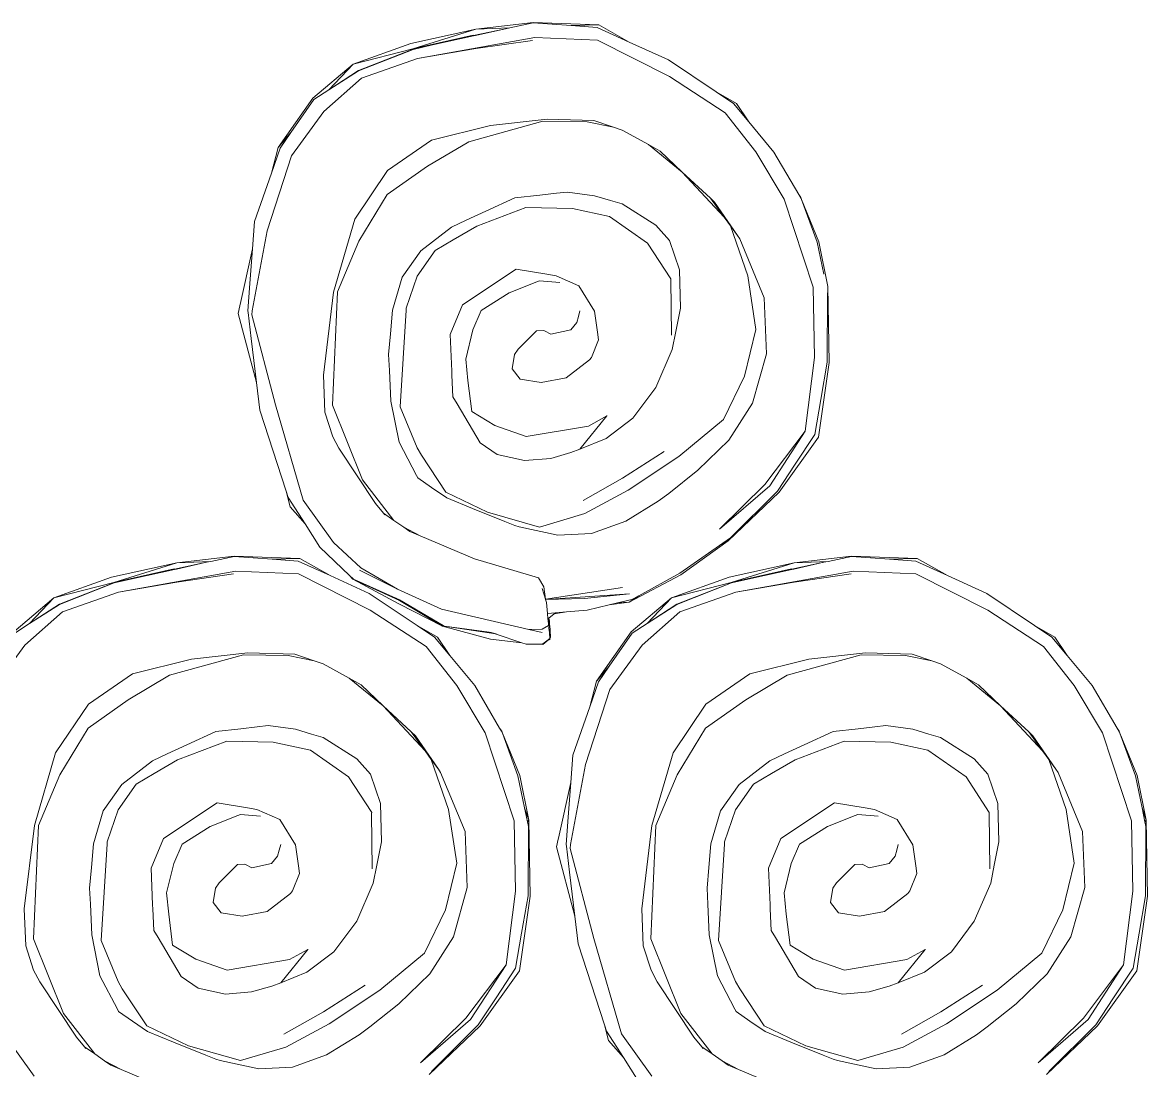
# Model space of a CAD drawing. Header units: inches. Extents: x 213 to 17763, y -4830 to 1802.
# Drawn here: x 5745.913 to 5748.529, y 1086.906 to 1089.343 of the extents above; entities that cross this region are included whole.
import ezdxf

# ---------------------------------------------------------------- set-up
doc = ezdxf.new("R2010")
doc.units = ezdxf.units.IN
doc.header["$MEASUREMENT"] = 0
doc.layers.add('OUTLINE', color=7, linetype='Continuous', lineweight=5)

# ---------------------------------------------------------------- blocks, each defined once
blk = doc.blocks.new('HYH4H')
at = {"color": 18, "lineweight": 5, "true_color": 0x000000}
for p, q in [((-2039.4556, 688.5962), (-2039.3462, 688.6589)), ((-2039.3462, 688.6589), (-2039.1073, 688.6672)), ((-2039.3462, 688.6589), (-2039.2454, 688.6558)), ((-2039.2454, 688.6558), (-2039.3403, 688.6487)), ((-2039.1075, 688.6662), (-2039.2454, 688.6558)), ((-2039.0226, 688.6481), (-2039.1075, 688.6662)), ((-2038.8991, 688.6429), (-2039.1073, 688.6672)), ((-2039.3403, 688.6487), (-2039.4556, 688.5962)), ((-2039.1135, 688.613), (-2039.3411, 688.6031)), ((-2039.1135, 688.613), (-2038.6872, 688.536)), ((-2038.8991, 688.6429), (-2039.0226, 688.6481)), ((-2039.0067, 688.6447), (-2039.0226, 688.6481)), ((-2038.8977, 688.6196), (-2039.0067, 688.6447)), ((-2038.8909, 688.62), (-2039.0067, 688.6447)), ((-2038.8991, 688.6429), (-2038.6706, 688.5712)), ((-2038.8991, 688.6429), (-2038.6624, 688.5913)), ((-2038.891, 688.6192), (-2038.8977, 688.6196)), ((-2038.891, 688.6192), (-2038.7421, 688.5865)), ((-2038.8909, 688.62), (-2038.7421, 688.5865)), ((-2038.889, 688.6215), (-2038.7177, 688.582)), ((-2039.3411, 688.6031), (-2039.6019, 688.4712)), ((-2039.4556, 688.5962), (-2039.5984, 688.5314)), ((-2039.1054, 688.6023), (-2038.8991, 688.5729)), ((-2038.6872, 688.536), (-2038.8991, 688.5729)), ((-2038.7177, 688.582), (-2038.7421, 688.5865)), ((-2038.7421, 688.5865), (-2038.6712, 688.5696)), ((-2038.6706, 688.5712), (-2038.7177, 688.582)), ((-2038.7177, 688.582), (-2038.6709, 688.5704)), ((-2038.6709, 688.5704), (-2038.6712, 688.5696)), ((-2038.4732, 688.4915), (-2038.6712, 688.5696)), ((-2038.4727, 688.4922), (-2038.6709, 688.5704)), ((-2038.4528, 688.5155), (-2038.6706, 688.5712)), ((-2038.4528, 688.5155), (-2038.6624, 688.5913)), ((-2039.5984, 688.5314), (-2039.7723, 688.415)), ((-2038.6872, 688.536), (-2038.4841, 688.4653)), ((-2038.4727, 688.4922), (-2038.4732, 688.4915)), ((-2038.4732, 688.4915), (-2038.3644, 688.4219)), ((-2038.3644, 688.4219), (-2038.4727, 688.4922)), ((-2038.3644, 688.4219), (-2038.4528, 688.5155)), ((-2038.4528, 688.5155), (-2038.3066, 688.3918)), ((-2039.6019, 688.4712), (-2039.8049, 688.339)), ((-2038.4841, 688.4653), (-2038.3465, 688.3435)), ((-2039.8458, 688.373), (-2039.7723, 688.415)), ((-2039.7723, 688.415), (-2039.8348, 688.3733)), ((-2038.311, 688.387), (-2038.3644, 688.4219)), ((-2039.8348, 688.3733), (-2039.8903, 688.3065)), ((-2039.8458, 688.373), (-2039.8903, 688.3065)), ((-2038.311, 688.387), (-2038.2274, 688.2669)), ((-2038.1813, 688.2133), (-2038.3066, 688.3918)), ((-2039.8049, 688.339), (-2039.9158, 688.1969)), ((-2038.3465, 688.3435), (-2038.2297, 688.1828)), ((-2039.8903, 688.3065), (-2039.9816, 688.1965)), ((-2039.4305, 688.2761), (-2039.3986, 688.287)), ((-2039.3986, 688.287), (-2039.3274, 688.3112)), ((-2039.3986, 688.287), (-2039.3036, 688.3061)), ((-2039.3274, 688.3112), (-2039.1575, 688.3159)), ((-2039.3036, 688.3061), (-2039.1418, 688.3085)), ((-2038.9525, 688.2932), (-2039.1575, 688.3159)), ((-2038.8731, 688.234), (-2039.1418, 688.3085)), ((-2038.9525, 688.2932), (-2038.7379, 688.2396)), ((-2039.5257, 688.2234), (-2039.4305, 688.2761)), ((-2038.1813, 688.2133), (-2038.2274, 688.2669)), ((-2038.188, 688.2103), (-2038.2274, 688.2669)), ((-2039.6485, 688.1233), (-2039.5257, 688.2234)), ((-2039.5689, 688.1995), (-2039.5257, 688.2234)), ((-2038.8731, 688.234), (-2038.7228, 688.1452)), ((-2038.5778, 688.1293), (-2038.7379, 688.2396)), ((-2038.1563, 688.1199), (-2038.188, 688.2103)), ((-2038.1813, 688.2133), (-2038.1563, 688.1199)), ((-2040.0719, 688.0425), (-2039.9816, 688.1965)), ((-2039.9158, 688.1969), (-2040.0192, 688.025)), ((-2039.6485, 688.1233), (-2039.5689, 688.1995)), ((-2038.2297, 688.1828), (-2038.1404, 687.9103)), ((-2039.8012, 687.9593), (-2039.6485, 688.1233)), ((-2039.751, 688.0285), (-2039.6485, 688.1233)), ((-2038.5773, 688.0425), (-2038.7228, 688.1452)), ((-2038.459, 687.9529), (-2038.5778, 688.1293)), ((-2038.0945, 687.9438), (-2038.1563, 688.1199)), ((-2040.0719, 688.0425), (-2040.0806, 688.0276)), ((-2040.0799, 688.0317), (-2040.0719, 688.0425)), ((-2039.3886, 688.0204), (-2039.3299, 688.0379)), ((-2039.3299, 688.0379), (-2039.2316, 688.0512)), ((-2039.1916, 688.0467), (-2039.2316, 688.0512)), ((-2039.1316, 688.04), (-2039.1916, 688.0467)), ((-2039.0404, 688.0299), (-2039.1316, 688.04)), ((-2038.5773, 688.0425), (-2038.474, 687.8727)), ((-2040.082, 688.0238), (-2040.1455, 687.8704)), ((-2040.082, 688.0238), (-2040.1384, 687.8685)), ((-2040.1242, 687.7053), (-2040.0192, 688.025)), ((-2040.0806, 688.0276), (-2040.082, 688.0238)), ((-2040.0799, 688.0317), (-2040.0806, 688.0276)), ((-2039.766, 688.0144), (-2039.8492, 687.8933)), ((-2039.8012, 687.9593), (-2039.751, 688.0285)), ((-2039.766, 688.0144), (-2039.751, 688.0285)), ((-2039.5528, 687.9312), (-2039.4304, 688.008)), ((-2039.4304, 688.008), (-2039.3886, 688.0204)), ((-2038.9353, 687.9812), (-2039.0404, 688.0299)), ((-2039.8236, 687.9285), (-2039.8012, 687.9593)), ((-2039.5231, 687.8658), (-2039.3844, 687.9621)), ((-2039.2495, 687.9912), (-2039.3844, 687.9621)), ((-2039.0803, 687.9952), (-2039.2495, 687.9912)), ((-2038.902, 687.927), (-2039.0803, 687.9952)), ((-2038.8643, 687.9483), (-2038.9353, 687.9812)), ((-2039.8866, 687.7464), (-2039.8236, 687.9285)), ((-2039.8492, 687.8933), (-2039.8236, 687.9285)), ((-2039.6023, 687.875), (-2039.5627, 687.92)), ((-2039.5627, 687.92), (-2039.5528, 687.9312)), ((-2038.8166, 687.8769), (-2038.902, 687.927)), ((-2038.8107, 687.9235), (-2038.8643, 687.9483)), ((-2038.6996, 687.8376), (-2038.8107, 687.9235)), ((-2038.459, 687.9529), (-2038.3819, 687.6878)), ((-2038.0871, 687.8443), (-2038.0945, 687.9438)), ((-2039.946, 687.6669), (-2039.8575, 687.8812)), ((-2039.8492, 687.8933), (-2039.8575, 687.8812)), ((-2039.6393, 687.7685), (-2039.6023, 687.875)), ((-2038.7514, 687.8387), (-2038.8166, 687.8769)), ((-2038.1404, 687.9103), (-2038.0863, 687.6189)), ((-2040.1781, 687.7076), (-2040.1455, 687.8704)), ((-2040.1384, 687.8685), (-2040.1625, 687.753)), ((-2039.6077, 687.7358), (-2039.5231, 687.8658)), ((-2038.6859, 687.7457), (-2038.7514, 687.8387)), ((-2038.6996, 687.8376), (-2038.6317, 687.7421)), ((-2038.474, 687.8727), (-2038.397, 687.6883)), ((-2038.0431, 687.6428), (-2038.0871, 687.8443)), ((-2038.0776, 687.7188), (-2038.0871, 687.8443)), ((-2039.6393, 687.7685), (-2039.6422, 687.6286)), ((-2039.1904, 687.7469), (-2039.1563, 687.7526)), ((-2039.1563, 687.7526), (-2039.0455, 687.7711)), ((-2038.8504, 687.6415), (-2039.0455, 687.7711)), ((-2039.9163, 687.5515), (-2039.8866, 687.7464)), ((-2039.6068, 687.7325), (-2039.6093, 687.5309)), ((-2039.6068, 687.7325), (-2039.6077, 687.7358)), ((-2039.3303, 687.6179), (-2039.2728, 687.7106)), ((-2039.2728, 687.7106), (-2039.1904, 687.7469)), ((-2039.2036, 687.7222), (-2039.1302, 687.7287)), ((-2039.1204, 687.7248), (-2039.1302, 687.7287)), ((-2039.1204, 687.7248), (-2039.02, 687.6851)), ((-2038.6464, 687.6291), (-2038.6859, 687.7457)), ((-2038.5961, 687.6217), (-2038.6317, 687.7421)), ((-2038.0702, 687.6194), (-2038.0776, 687.7188)), ((-2038.0776, 687.7188), (-2038.071, 687.6194)), ((-2040.1781, 687.7076), (-2040.1824, 687.4315)), ((-2040.1766, 687.6851), (-2040.175, 687.4325)), ((-2040.1242, 687.7053), (-2040.129, 687.4499)), ((-2039.02, 687.6851), (-2038.9186, 687.6206)), ((-2038.397, 687.6883), (-2038.3786, 687.2763)), ((-2038.3819, 687.6878), (-2038.3452, 687.3853)), ((-2039.946, 687.6669), (-2039.9543, 687.4628)), ((-2039.6257, 687.5447), (-2039.6422, 687.6286)), ((-2038.8057, 687.5329), (-2038.8504, 687.6415)), ((-2038.6462, 687.6283), (-2038.6464, 687.6291)), ((-2038.646, 687.6215), (-2038.6462, 687.6283)), ((-2038.0431, 687.6428), (-2038.0422, 687.6389)), ((-2038.0422, 687.6389), (-2038.0418, 687.6382)), ((-2038.0418, 687.6382), (-2038.042, 687.6376)), ((-2038.0361, 687.6103), (-2038.0418, 687.6382)), ((-2039.3406, 687.5415), (-2039.3303, 687.6179)), ((-2039.2771, 687.6196), (-2039.2714, 687.5991)), ((-2039.2714, 687.5991), (-2039.2654, 687.5771)), ((-2038.8884, 687.5499), (-2038.9186, 687.6206)), ((-2038.6241, 687.2701), (-2038.646, 687.6215)), ((-2038.5961, 687.6217), (-2038.5887, 687.5357)), ((-2038.0847, 687.6044), (-2038.1709, 687.2782)), ((-2038.1019, 687.3587), (-2038.0361, 687.6103)), ((-2038.0863, 687.6189), (-2038.0847, 687.6044)), ((-2038.0824, 687.519), (-2038.0717, 687.6132)), ((-2038.0717, 687.6132), (-2038.0702, 687.6194)), ((-2038.071, 687.6194), (-2038.0717, 687.6132)), ((-2038.071, 687.6194), (-2038.0702, 687.6194)), ((-2039.8748, 687.3825), (-2039.9163, 687.5515)), ((-2039.2435, 687.5501), (-2039.2654, 687.5771)), ((-2039.2435, 687.5501), (-2039.1718, 687.5348)), ((-2039.1718, 687.5348), (-2039.1481, 687.5469)), ((-2039.1481, 687.5469), (-2039.1462, 687.5479)), ((-2039.1462, 687.5479), (-2039.1195, 687.5467)), ((-2039.1195, 687.5467), (-2039.053, 687.4805)), ((-2038.8621, 687.4437), (-2038.8884, 687.5499)), ((-2039.6127, 687.4786), (-2039.6257, 687.5447)), ((-2039.3443, 687.5141), (-2039.3406, 687.5415)), ((-2039.3443, 687.5141), (-2039.3193, 687.4505)), ((-2038.8113, 687.4), (-2038.8057, 687.5329)), ((-2038.5887, 687.5357), (-2038.5822, 687.4611)), ((-2038.1019, 687.3587), (-2038.0824, 687.519)), ((-2039.6127, 687.4786), (-2039.5527, 687.3413)), ((-2039.053, 687.4805), (-2039.0396, 687.4609)), ((-2040.1434, 687.1608), (-2040.1824, 687.4315)), ((-2040.175, 687.4325), (-2040.1517, 687.2971)), ((-2040.129, 687.4499), (-2040.095, 687.1824)), ((-2039.9543, 687.4628), (-2039.9041, 687.2836)), ((-2039.3193, 687.4505), (-2039.3122, 687.4418)), ((-2039.2269, 687.3756), (-2039.3122, 687.4418)), ((-2039.0396, 687.4609), (-2039.031, 687.4091)), ((-2038.8697, 687.3665), (-2038.8621, 687.4437)), ((-2038.585, 687.4022), (-2038.5822, 687.4611)), ((-2039.7986, 687.2247), (-2039.8748, 687.3825)), ((-2039.031, 687.4091), (-2039.06, 687.3709)), ((-2038.8153, 687.3075), (-2038.8119, 687.3862)), ((-2038.8119, 687.3862), (-2038.8113, 687.4)), ((-2038.5902, 687.2909), (-2038.585, 687.4022)), ((-2038.3507, 687.2508), (-2038.3452, 687.3853)), ((-2039.1368, 687.3591), (-2039.2269, 687.3756)), ((-2039.06, 687.3709), (-2039.1368, 687.3591)), ((-2038.884, 687.2532), (-2038.8697, 687.3665)), ((-2038.1141, 687.2587), (-2038.1019, 687.3587)), ((-2039.5527, 687.3413), (-2039.4698, 687.2293)), ((-2038.8309, 687.2812), (-2038.8153, 687.3075)), ((-2040.1517, 687.2971), (-2040.1299, 687.1704)), ((-2039.9041, 687.2836), (-2039.818, 687.1496)), ((-2038.9147, 687.1403), (-2038.8309, 687.2812)), ((-2038.6241, 687.2701), (-2038.6862, 687.1212)), ((-2038.62, 687.142), (-2038.5902, 687.2909)), ((-2038.487, 687.0052), (-2038.3786, 687.2763)), ((-2038.2713, 686.9311), (-2038.1709, 687.2782)), ((-2039.7986, 687.2247), (-2039.6365, 687.0898)), ((-2039.4698, 687.2293), (-2039.372, 687.155)), ((-2039.3751, 687.2376), (-2039.3757, 687.2383)), ((-2039.308, 687.2009), (-2039.3751, 687.2376)), ((-2039.2768, 687.1172), (-2039.3751, 687.2376)), ((-2038.884, 687.2532), (-2038.9683, 687.2028)), ((-2038.3507, 687.2508), (-2038.3789, 687.1622)), ((-2038.2101, 686.9646), (-2038.1141, 687.2587)), ((-2040.095, 687.1824), (-2039.9493, 686.9888)), ((-2040.095, 687.1824), (-2039.9665, 686.9833)), ((-2039.0823, 687.1624), (-2039.308, 687.2009)), ((-2038.9683, 687.2028), (-2039.0823, 687.1624)), ((-2040.1434, 687.1608), (-2040.0005, 686.9604)), ((-2040.1299, 687.1704), (-2040.0589, 687.0626)), ((-2039.7055, 687.0408), (-2039.818, 687.1496)), ((-2039.372, 687.155), (-2039.2768, 687.1172)), ((-2038.9147, 687.1403), (-2038.9766, 687.0971)), ((-2038.6831, 687.0213), (-2038.62, 687.142)), ((-2038.401, 687.1206), (-2038.3789, 687.1622)), ((-2039.583, 687.1079), (-2039.4321, 687.0116)), ((-2039.2768, 687.1172), (-2039.2445, 687.1044)), ((-2039.1709, 687.0835), (-2039.2445, 687.1044)), ((-2038.9766, 687.0971), (-2039.0759, 687.0752)), ((-2038.701, 687.095), (-2038.6862, 687.1212)), ((-2038.401, 687.1206), (-2038.5348, 686.9194)), ((-2040.0589, 687.0626), (-2039.9944, 686.9645)), ((-2039.6365, 687.0898), (-2039.4523, 686.9684)), ((-2039.0759, 687.0752), (-2039.1709, 687.0835)), ((-2038.701, 687.095), (-2038.7905, 686.9605)), ((-2039.7055, 687.0408), (-2039.6002, 686.9563)), ((-2038.6878, 687.0124), (-2038.6831, 687.0213)), ((-2039.9665, 686.9833), (-2039.7846, 686.8257)), ((-2039.9493, 686.9888), (-2039.7846, 686.8257)), ((-2039.4321, 687.0116), (-2039.2883, 686.9306)), ((-2038.793, 686.9398), (-2038.7378, 686.9778)), ((-2038.7378, 686.9778), (-2038.6878, 687.0124)), ((-2038.487, 687.0052), (-2038.6008, 686.8582)), ((-2039.8153, 686.784), (-2040.0005, 686.9604)), ((-2039.8245, 686.795), (-2039.9944, 686.9645)), ((-2039.5611, 686.9276), (-2039.6002, 686.9563)), ((-2039.4523, 686.9684), (-2039.2948, 686.8835)), ((-2038.7905, 686.9605), (-2038.9415, 686.8876)), ((-2038.8865, 686.9017), (-2038.793, 686.9398)), ((-2038.2784, 686.8451), (-2038.2178, 686.941)), ((-2038.2249, 686.9071), (-2038.2101, 686.9646)), ((-2038.2178, 686.941), (-2038.2101, 686.9646)), ((-2039.5611, 686.9276), (-2039.4434, 686.8547)), ((-2039.0042, 686.8538), (-2038.8865, 686.9017)), ((-2038.5639, 686.884), (-2038.5348, 686.9194)), ((-2038.2713, 686.9311), (-2038.3816, 686.7777)), ((-2038.2784, 686.8451), (-2038.2249, 686.9071)), ((-2039.4434, 686.8547), (-2039.3195, 686.81)), ((-2039.2948, 686.8835), (-2039.1301, 686.834)), ((-2038.9415, 686.8876), (-2039.1301, 686.834)), ((-2039.0404, 686.839), (-2039.0042, 686.8538)), ((-2038.6369, 686.8329), (-2038.6008, 686.8582)), ((-2038.6008, 686.8582), (-2038.5639, 686.884)), ((-2038.5689, 686.878), (-2038.5639, 686.884)), ((-2039.1968, 686.8038), (-2039.0562, 686.8342)), ((-2039.0562, 686.8342), (-2039.0404, 686.839)), ((-2038.6369, 686.8329), (-2038.6968, 686.8015)), ((-2038.6968, 686.8015), (-2038.6593, 686.8172)), ((-2038.6593, 686.8172), (-2038.6369, 686.8329)), ((-2038.3318, 686.7604), (-2038.2784, 686.8451)), ((-2039.8153, 686.784), (-2039.8245, 686.795)), ((-2039.8245, 686.795), (-2039.7844, 686.767)), ((-2039.7844, 686.767), (-2039.8153, 686.784)), ((-2039.8153, 686.784), (-2039.6438, 686.6601)), ((-2039.1968, 686.8038), (-2039.3195, 686.81)), ((-2038.8947, 686.7188), (-2038.6968, 686.8015)), ((-2038.3816, 686.7777), (-2038.4808, 686.6858)), ((-2039.7844, 686.767), (-2039.6401, 686.6662)), ((-2038.4403, 686.6584), (-2038.3318, 686.7604)), ((-2040.6121, 686.6573), (-2040.5026, 686.7199)), ((-2040.4967, 686.7097), (-2040.6121, 686.6573)), ((-2040.5026, 686.7199), (-2040.2637, 686.7282)), ((-2040.5026, 686.7199), (-2040.4018, 686.7169)), ((-2040.4018, 686.7169), (-2040.4967, 686.7097)), ((-2040.264, 686.7273), (-2040.4018, 686.7169)), ((-2040.1791, 686.7092), (-2040.264, 686.7273)), ((-2040.0555, 686.7039), (-2040.2637, 686.7282)), ((-2040.0555, 686.7039), (-2040.1791, 686.7092)), ((-2040.1632, 686.7058), (-2040.1791, 686.7092)), ((-2040.0541, 686.6807), (-2040.1632, 686.7058)), ((-2040.0473, 686.6811), (-2040.1632, 686.7058)), ((-2040.0555, 686.7039), (-2039.827, 686.6323)), ((-2040.0555, 686.7039), (-2039.8188, 686.6523)), ((-2039.1262, 686.6489), (-2038.8947, 686.7188)), ((-2038.3692, 686.6573), (-2038.2598, 686.7199)), ((-2038.2539, 686.7097), (-2038.3692, 686.6573)), ((-2038.2598, 686.7199), (-2038.0209, 686.7282)), ((-2038.2598, 686.7199), (-2038.159, 686.7169)), ((-2038.159, 686.7169), (-2038.2539, 686.7097)), ((-2038.0211, 686.7273), (-2038.159, 686.7169)), ((-2037.9362, 686.7092), (-2038.0211, 686.7273)), ((-2037.8127, 686.7039), (-2038.0209, 686.7282)), ((-2037.8127, 686.7039), (-2037.9362, 686.7092)), ((-2037.9203, 686.7058), (-2037.9362, 686.7092)), ((-2037.8113, 686.6807), (-2037.9203, 686.7058)), ((-2037.8045, 686.6811), (-2037.9203, 686.7058)), ((-2037.8127, 686.7039), (-2037.5842, 686.6323)), ((-2037.8127, 686.7039), (-2037.576, 686.6523)), ((-2040.4975, 686.6641), (-2040.7584, 686.5323)), ((-2040.6121, 686.6573), (-2040.7548, 686.5924)), ((-2040.2699, 686.674), (-2040.4975, 686.6641)), ((-2040.2699, 686.674), (-2039.8437, 686.597)), ((-2040.2618, 686.6634), (-2040.0555, 686.634)), ((-2040.0474, 686.6802), (-2040.0541, 686.6807)), ((-2040.0474, 686.6802), (-2039.8985, 686.6475)), ((-2040.0473, 686.6811), (-2039.8985, 686.6475)), ((-2040.0454, 686.6826), (-2039.8741, 686.643)), ((-2039.8741, 686.643), (-2039.8985, 686.6475)), ((-2039.8985, 686.6475), (-2039.8277, 686.6307)), ((-2039.6093, 686.5765), (-2039.8188, 686.6523)), ((-2039.4561, 686.5613), (-2039.6438, 686.6601)), ((-2039.6401, 686.6662), (-2039.4907, 686.5844)), ((-2039.1464, 686.6172), (-2039.1262, 686.6489)), ((-2038.6138, 686.608), (-2038.4808, 686.6858)), ((-2038.4765, 686.6777), (-2038.6138, 686.608)), ((-2038.2547, 686.6641), (-2038.5155, 686.5323)), ((-2038.3692, 686.6573), (-2038.512, 686.5924)), ((-2038.4549, 686.6446), (-2038.4403, 686.6584)), ((-2038.4516, 686.6446), (-2038.4403, 686.6584)), ((-2038.027, 686.674), (-2038.2547, 686.6641)), ((-2038.027, 686.674), (-2037.6008, 686.597)), ((-2038.019, 686.6634), (-2037.8127, 686.634)), ((-2037.8046, 686.6802), (-2037.8113, 686.6807)), ((-2037.8046, 686.6802), (-2037.6557, 686.6475)), ((-2037.8045, 686.6811), (-2037.6557, 686.6475)), ((-2037.8026, 686.6826), (-2037.6313, 686.643)), ((-2037.6313, 686.643), (-2037.6557, 686.6475)), ((-2037.6557, 686.6475), (-2037.5848, 686.6307)), ((-2037.3664, 686.5765), (-2037.576, 686.6523)), ((-2039.8437, 686.597), (-2040.0555, 686.634)), ((-2039.827, 686.6323), (-2039.8741, 686.643)), ((-2039.8741, 686.643), (-2039.8274, 686.6315)), ((-2039.8274, 686.6315), (-2039.8277, 686.6307)), ((-2039.6296, 686.5526), (-2039.8277, 686.6307)), ((-2039.6292, 686.5533), (-2039.8274, 686.6315)), ((-2039.6093, 686.5765), (-2039.827, 686.6323)), ((-2039.1519, 686.5719), (-2039.4321, 686.6144)), ((-2039.1519, 686.5719), (-2039.1464, 686.6172)), ((-2039.1519, 686.5719), (-2039.1395, 686.6109)), ((-2038.7747, 686.535), (-2038.6138, 686.608)), ((-2038.4516, 686.6446), (-2038.6215, 686.5673)), ((-2038.4516, 686.6446), (-2038.6189, 686.555)), ((-2038.6078, 686.5754), (-2038.4549, 686.6446)), ((-2037.6008, 686.597), (-2037.8127, 686.634)), ((-2037.5842, 686.6323), (-2037.6313, 686.643)), ((-2037.6313, 686.643), (-2037.5845, 686.6315)), ((-2037.5845, 686.6315), (-2037.5848, 686.6307)), ((-2037.3868, 686.5526), (-2037.5848, 686.6307)), ((-2037.3863, 686.5533), (-2037.5845, 686.6315)), ((-2037.3664, 686.5765), (-2037.5842, 686.6323)), ((-2040.7548, 686.5924), (-2040.9288, 686.4761)), ((-2039.8437, 686.597), (-2039.6405, 686.5264)), ((-2039.5209, 686.4829), (-2039.6093, 686.5765)), ((-2039.6093, 686.5765), (-2039.4631, 686.4529)), ((-2039.4561, 686.5613), (-2039.4907, 686.5844)), ((-2039.4907, 686.5844), (-2039.4655, 686.5706)), ((-2039.4655, 686.5706), (-2039.4298, 686.562)), ((-2039.2942, 686.5741), (-2039.4577, 686.591)), ((-2039.1525, 686.5701), (-2039.4577, 686.591)), ((-2039.1525, 686.5701), (-2039.2942, 686.5741)), ((-2039.1557, 686.5601), (-2039.1534, 686.5672)), ((-2039.1534, 686.5672), (-2039.1525, 686.5701)), ((-2039.1525, 686.5701), (-2039.1519, 686.5719)), ((-2038.7781, 686.4741), (-2038.6215, 686.5673)), ((-2038.512, 686.5924), (-2038.6859, 686.4761)), ((-2038.6222, 686.5689), (-2038.6357, 686.561)), ((-2038.6215, 686.5673), (-2038.6357, 686.561)), ((-2038.6078, 686.5754), (-2038.6222, 686.5689)), ((-2038.6078, 686.5754), (-2038.6215, 686.5673)), ((-2037.6008, 686.597), (-2037.3977, 686.5264)), ((-2037.278, 686.4829), (-2037.3664, 686.5765)), ((-2037.3664, 686.5765), (-2037.2202, 686.4529)), ((-2040.7584, 686.5323), (-2040.9614, 686.4)), ((-2039.6405, 686.5264), (-2039.5029, 686.4046)), ((-2039.6292, 686.5533), (-2039.6296, 686.5526)), ((-2039.6296, 686.5526), (-2039.5209, 686.4829)), ((-2039.5209, 686.4829), (-2039.6292, 686.5533)), ((-2039.4561, 686.5613), (-2039.383, 686.5508)), ((-2039.4561, 686.5613), (-2039.4132, 686.5581)), ((-2039.4298, 686.562), (-2039.4132, 686.5581)), ((-2039.4132, 686.5581), (-2039.383, 686.5508)), ((-2039.383, 686.5508), (-2039.3035, 686.5318)), ((-2039.2283, 686.5254), (-2039.3035, 686.5318)), ((-2039.1841, 686.5184), (-2039.2283, 686.5254)), ((-2039.1889, 686.522), (-2039.2283, 686.5254)), ((-2039.1557, 686.5601), (-2039.1593, 686.5195)), ((-2038.7747, 686.535), (-2039.0912, 686.4621)), ((-2038.6357, 686.561), (-2038.7797, 686.4765)), ((-2038.7781, 686.4741), (-2038.6189, 686.555)), ((-2038.5155, 686.5323), (-2038.7185, 686.4)), ((-2037.3977, 686.5264), (-2037.2601, 686.4046)), ((-2037.3863, 686.5533), (-2037.3868, 686.5526)), ((-2037.3868, 686.5526), (-2037.278, 686.4829)), ((-2037.278, 686.4829), (-2037.3863, 686.5533)), ((-2039.1889, 686.522), (-2039.1593, 686.5195)), ((-2039.1889, 686.522), (-2039.1841, 686.5184)), ((-2039.1841, 686.5184), (-2039.1642, 686.5031)), ((-2039.1666, 686.4926), (-2039.1642, 686.5031)), ((-2039.1665, 686.4825), (-2039.1666, 686.4926)), ((-2039.1625, 686.502), (-2039.1665, 686.4825)), ((-2039.1634, 686.5017), (-2039.1665, 686.4825)), ((-2039.1634, 686.5017), (-2039.1642, 686.5031)), ((-2039.1633, 686.5026), (-2039.1634, 686.5017)), ((-2039.1634, 686.5017), (-2039.1625, 686.502)), ((-2039.1616, 686.4933), (-2039.1627, 686.481)), ((-2039.1625, 686.502), (-2039.1609, 686.5008)), ((-2039.1609, 686.5008), (-2039.1616, 686.4933)), ((-2039.1593, 686.5195), (-2039.1609, 686.5008)), ((-2041.0022, 686.4341), (-2040.9288, 686.4761)), ((-2040.9288, 686.4761), (-2040.9912, 686.4343)), ((-2039.4674, 686.448), (-2039.5209, 686.4829)), ((-2039.4674, 686.448), (-2039.3838, 686.3279)), ((-2039.3378, 686.2744), (-2039.4631, 686.4529)), ((-2039.1693, 686.4563), (-2039.1701, 686.4341)), ((-2039.1686, 686.4584), (-2039.1693, 686.4563)), ((-2039.1685, 686.4611), (-2039.1686, 686.4584)), ((-2039.1686, 686.4584), (-2039.1677, 686.4549)), ((-2039.1665, 686.4825), (-2039.1685, 686.4611)), ((-2039.1662, 686.4465), (-2039.1677, 686.4549)), ((-2039.1662, 686.4465), (-2039.1676, 686.4301)), ((-2039.1651, 686.4753), (-2039.1665, 686.4825)), ((-2039.1662, 686.4465), (-2039.1657, 686.4631)), ((-2039.1657, 686.4631), (-2039.1647, 686.4637)), ((-2039.1627, 686.481), (-2039.1651, 686.4753)), ((-2039.1651, 686.4753), (-2039.1632, 686.4758)), ((-2039.1651, 686.4714), (-2039.1651, 686.4753)), ((-2039.1646, 686.4704), (-2039.1651, 686.4714)), ((-2039.1647, 686.4637), (-2039.1643, 686.4674)), ((-2039.1646, 686.4704), (-2039.1643, 686.4689)), ((-2039.1643, 686.4674), (-2039.1643, 686.4689)), ((-2039.1627, 686.481), (-2039.1632, 686.4758)), ((-2039.14, 686.4628), (-2039.1632, 686.4758)), ((-2039.0912, 686.4621), (-2039.14, 686.4628)), ((-2039.14, 686.4507), (-2039.0912, 686.4621)), ((-2039.0657, 686.4135), (-2038.9723, 686.4452)), ((-2038.9723, 686.4452), (-2038.9713, 686.4455)), ((-2038.7846, 686.4736), (-2038.9713, 686.4455)), ((-2038.9713, 686.4455), (-2038.9544, 686.4512)), ((-2038.9713, 686.4455), (-2038.9543, 686.4503)), ((-2038.9479, 686.4521), (-2038.9544, 686.4512)), ((-2038.9544, 686.4512), (-2038.9543, 686.4503)), ((-2038.9479, 686.4521), (-2038.9543, 686.4503)), ((-2038.7781, 686.4741), (-2038.9519, 686.4262)), ((-2038.7846, 686.4736), (-2038.9479, 686.4521)), ((-2038.7797, 686.4765), (-2038.7846, 686.4736)), ((-2038.7781, 686.4741), (-2038.7846, 686.4736)), ((-2038.7594, 686.4341), (-2038.6859, 686.4761)), ((-2038.6859, 686.4761), (-2038.7484, 686.4343)), ((-2037.2246, 686.448), (-2037.278, 686.4829)), ((-2040.9912, 686.4343), (-2041.0467, 686.3675)), ((-2041.0022, 686.4341), (-2041.0467, 686.3675)), ((-2039.5029, 686.4046), (-2039.3861, 686.2439)), ((-2039.1676, 686.4301), (-2039.1701, 686.4341)), ((-2039.1677, 686.4294), (-2039.168, 686.4242)), ((-2039.1643, 686.4248), (-2039.168, 686.4242)), ((-2039.1676, 686.4301), (-2039.1677, 686.4294)), ((-2039.1627, 686.4252), (-2039.1677, 686.4294)), ((-2039.1627, 686.4252), (-2039.1643, 686.4248)), ((-2039.1567, 686.4205), (-2039.1643, 686.4248)), ((-2039.1643, 686.4248), (-2039.1427, 686.4075)), ((-2039.1567, 686.4205), (-2039.1627, 686.4252)), ((-2039.1425, 686.4094), (-2039.1567, 686.4205)), ((-2039.1226, 686.4089), (-2039.1427, 686.4075)), ((-2039.1425, 686.4094), (-2039.1226, 686.4089)), ((-2039.1226, 686.4089), (-2039.0823, 686.4078)), ((-2039.0823, 686.4078), (-2039.0657, 686.4135)), ((-2039.0657, 686.4135), (-2038.9519, 686.4262)), ((-2038.7484, 686.4343), (-2038.8039, 686.3675)), ((-2038.7594, 686.4341), (-2038.8039, 686.3675)), ((-2037.2601, 686.4046), (-2037.1433, 686.2439)), ((-2041.0467, 686.3675), (-2041.138, 686.2576)), ((-2040.9614, 686.4), (-2041.0723, 686.258)), ((-2040.555, 686.348), (-2040.4838, 686.3723)), ((-2040.555, 686.348), (-2040.46, 686.3671)), ((-2040.4838, 686.3723), (-2040.314, 686.377)), ((-2040.46, 686.3671), (-2040.2983, 686.3695)), ((-2040.1089, 686.3542), (-2040.314, 686.377)), ((-2040.0295, 686.2951), (-2040.2983, 686.3695)), ((-2038.8039, 686.3675), (-2038.8952, 686.2576)), ((-2038.7185, 686.4), (-2038.8294, 686.258)), ((-2038.3122, 686.348), (-2038.2409, 686.3723)), ((-2038.3122, 686.348), (-2038.2172, 686.3671)), ((-2038.2409, 686.3723), (-2038.0711, 686.377)), ((-2038.2172, 686.3671), (-2038.0554, 686.3695)), ((-2037.8661, 686.3542), (-2038.0711, 686.377)), ((-2037.7867, 686.2951), (-2038.0554, 686.3695)), ((-2040.6821, 686.2844), (-2040.5869, 686.3372)), ((-2040.5869, 686.3372), (-2040.555, 686.348)), ((-2040.1089, 686.3542), (-2039.8943, 686.3007)), ((-2039.3378, 686.2744), (-2039.3838, 686.3279)), ((-2039.3444, 686.2714), (-2039.3838, 686.3279)), ((-2038.4393, 686.2844), (-2038.3441, 686.3372)), ((-2038.3441, 686.3372), (-2038.3122, 686.348)), ((-2037.8661, 686.3542), (-2037.6515, 686.3007)), ((-2040.8049, 686.1843), (-2040.6821, 686.2844)), ((-2040.7253, 686.2605), (-2040.6821, 686.2844)), ((-2040.0295, 686.2951), (-2039.8793, 686.2063)), ((-2039.7342, 686.1903), (-2039.8943, 686.3007)), ((-2038.5621, 686.1843), (-2038.4393, 686.2844)), ((-2038.4825, 686.2605), (-2038.4393, 686.2844)), ((-2037.7867, 686.2951), (-2037.6364, 686.2063)), ((-2037.4914, 686.1903), (-2037.6515, 686.3007)), ((-2041.2283, 686.1036), (-2041.138, 686.2576)), ((-2041.0723, 686.258), (-2041.1756, 686.086)), ((-2040.8049, 686.1843), (-2040.7253, 686.2605)), ((-2039.3861, 686.2439), (-2039.2968, 685.9713)), ((-2039.3127, 686.181), (-2039.3444, 686.2714)), ((-2039.3378, 686.2744), (-2039.3127, 686.181)), ((-2038.9855, 686.1036), (-2038.8952, 686.2576)), ((-2038.8294, 686.258), (-2038.9328, 686.086)), ((-2038.5621, 686.1843), (-2038.4825, 686.2605)), ((-2039.7337, 686.1036), (-2039.8793, 686.2063)), ((-2037.4909, 686.1036), (-2037.6364, 686.2063)), ((-2040.9576, 686.0204), (-2040.8049, 686.1843)), ((-2040.9074, 686.0896), (-2040.8049, 686.1843)), ((-2039.6154, 686.014), (-2039.7342, 686.1903)), ((-2039.2509, 686.0048), (-2039.3127, 686.181)), ((-2038.7148, 686.0204), (-2038.5621, 686.1843)), ((-2038.6646, 686.0896), (-2038.5621, 686.1843)), ((-2037.3726, 686.014), (-2037.4914, 686.1903)), ((-2041.2384, 686.0849), (-2041.3019, 685.9314)), ((-2041.2384, 686.0849), (-2041.2948, 685.9296)), ((-2041.2806, 685.7664), (-2041.1756, 686.086)), ((-2041.2371, 686.0886), (-2041.2384, 686.0849)), ((-2041.2283, 686.1036), (-2041.2371, 686.0886)), ((-2041.2364, 686.0928), (-2041.2371, 686.0886)), ((-2041.2364, 686.0928), (-2041.2283, 686.1036)), ((-2040.9225, 686.0755), (-2041.0056, 685.9543)), ((-2040.9576, 686.0204), (-2040.9074, 686.0896)), ((-2040.9225, 686.0755), (-2040.9074, 686.0896)), ((-2040.5868, 686.069), (-2040.5451, 686.0814)), ((-2040.5451, 686.0814), (-2040.4863, 686.0989)), ((-2040.4863, 686.0989), (-2040.388, 686.1123)), ((-2040.348, 686.1078), (-2040.388, 686.1123)), ((-2040.288, 686.1011), (-2040.348, 686.1078)), ((-2040.1969, 686.0909), (-2040.288, 686.1011)), ((-2040.0918, 686.0423), (-2040.1969, 686.0909)), ((-2039.7337, 686.1036), (-2039.6304, 685.9337)), ((-2038.9956, 686.0849), (-2039.059, 685.9314)), ((-2038.9956, 686.0849), (-2039.052, 685.9296)), ((-2039.0378, 685.7664), (-2038.9328, 686.086)), ((-2038.9942, 686.0886), (-2038.9956, 686.0849)), ((-2038.9855, 686.1036), (-2038.9942, 686.0886)), ((-2038.9935, 686.0928), (-2038.9942, 686.0886)), ((-2038.9935, 686.0928), (-2038.9855, 686.1036)), ((-2038.6796, 686.0755), (-2038.7628, 685.9543)), ((-2038.7148, 686.0204), (-2038.6646, 686.0896)), ((-2038.6796, 686.0755), (-2038.6646, 686.0896)), ((-2038.344, 686.069), (-2038.3022, 686.0814)), ((-2038.3022, 686.0814), (-2038.2435, 686.0989)), ((-2038.2435, 686.0989), (-2038.1451, 686.1123)), ((-2038.1052, 686.1078), (-2038.1451, 686.1123)), ((-2038.0452, 686.1011), (-2038.1052, 686.1078)), ((-2037.954, 686.0909), (-2038.0452, 686.1011)), ((-2037.8489, 686.0423), (-2037.954, 686.0909)), ((-2037.4909, 686.1036), (-2037.3875, 685.9337)), ((-2040.7092, 685.9923), (-2040.5868, 686.069)), ((-2040.406, 686.0523), (-2040.5408, 686.0231)), ((-2040.2367, 686.0563), (-2040.406, 686.0523)), ((-2040.0585, 685.988), (-2040.2367, 686.0563)), ((-2040.0207, 686.0094), (-2040.0918, 686.0423)), ((-2038.4664, 685.9923), (-2038.344, 686.069)), ((-2038.1631, 686.0523), (-2038.298, 686.0231)), ((-2037.9939, 686.0563), (-2038.1631, 686.0523)), ((-2037.8156, 685.988), (-2037.9939, 686.0563)), ((-2037.7779, 686.0094), (-2037.8489, 686.0423)), ((-2040.98, 685.9895), (-2040.9576, 686.0204)), ((-2040.6796, 685.9268), (-2040.5408, 686.0231)), ((-2039.9671, 685.9845), (-2040.0207, 686.0094)), ((-2039.6154, 686.014), (-2039.5384, 685.7489)), ((-2039.2435, 685.9053), (-2039.2509, 686.0048)), ((-2038.7372, 685.9895), (-2038.7148, 686.0204)), ((-2038.4367, 685.9268), (-2038.298, 686.0231)), ((-2037.7242, 685.9845), (-2037.7779, 686.0094)), ((-2037.3726, 686.014), (-2037.2955, 685.7489)), ((-2041.043, 685.8074), (-2040.98, 685.9895)), ((-2041.0056, 685.9543), (-2041.0139, 685.9422)), ((-2041.0056, 685.9543), (-2040.98, 685.9895)), ((-2040.7587, 685.936), (-2040.7191, 685.9811)), ((-2040.7191, 685.9811), (-2040.7092, 685.9923)), ((-2039.973, 685.938), (-2040.0585, 685.988)), ((-2039.856, 685.8987), (-2039.9671, 685.9845)), ((-2039.2968, 685.9713), (-2039.2427, 685.68)), ((-2038.8002, 685.8074), (-2038.7372, 685.9895)), ((-2038.7628, 685.9543), (-2038.771, 685.9422)), ((-2038.7628, 685.9543), (-2038.7372, 685.9895)), ((-2038.5159, 685.936), (-2038.4763, 685.9811)), ((-2038.4763, 685.9811), (-2038.4664, 685.9923)), ((-2037.7302, 685.938), (-2037.8156, 685.988)), ((-2037.6132, 685.8987), (-2037.7242, 685.9845)), ((-2041.3346, 685.7687), (-2041.3019, 685.9314)), ((-2041.2948, 685.9296), (-2041.3189, 685.8141)), ((-2041.1025, 685.728), (-2041.0139, 685.9422)), ((-2040.7957, 685.8295), (-2040.7587, 685.936)), ((-2040.7642, 685.7968), (-2040.6796, 685.9268)), ((-2039.9078, 685.8998), (-2039.973, 685.938)), ((-2039.6304, 685.9337), (-2039.5534, 685.7493)), ((-2039.0917, 685.7687), (-2039.059, 685.9314)), ((-2039.052, 685.9296), (-2039.0761, 685.8141)), ((-2038.8596, 685.728), (-2038.771, 685.9422)), ((-2038.5529, 685.8295), (-2038.5159, 685.936)), ((-2038.5213, 685.7968), (-2038.4367, 685.9268)), ((-2037.665, 685.8998), (-2037.7302, 685.938)), ((-2037.3875, 685.9337), (-2037.3106, 685.7493)), ((-2039.8423, 685.8068), (-2039.9078, 685.8998)), ((-2039.856, 685.8987), (-2039.7881, 685.8032)), ((-2039.1996, 685.7038), (-2039.2435, 685.9053)), ((-2039.2341, 685.7799), (-2039.2435, 685.9053)), ((-2037.5995, 685.8068), (-2037.665, 685.8998)), ((-2037.6132, 685.8987), (-2037.5453, 685.8032)), ((-2040.3127, 685.8137), (-2040.2019, 685.8321)), ((-2040.0069, 685.7026), (-2040.2019, 685.8321)), ((-2038.0699, 685.8137), (-2037.9591, 685.8321)), ((-2037.764, 685.7026), (-2037.9591, 685.8321)), ((-2041.3346, 685.7687), (-2041.3189, 685.8141)), ((-2041.3189, 685.8141), (-2041.3296, 685.7631)), ((-2041.0728, 685.6125), (-2041.043, 685.8074)), ((-2040.7957, 685.8295), (-2040.7986, 685.6897)), ((-2040.7633, 685.7936), (-2040.7657, 685.592)), ((-2040.7633, 685.7936), (-2040.7642, 685.7968)), ((-2040.4292, 685.7716), (-2040.3468, 685.808)), ((-2040.36, 685.7832), (-2040.2866, 685.7898)), ((-2040.3468, 685.808), (-2040.3127, 685.8137)), ((-2040.2768, 685.7859), (-2040.2866, 685.7898)), ((-2039.8028, 685.6901), (-2039.8423, 685.8068)), ((-2039.7525, 685.6828), (-2039.7881, 685.8032)), ((-2039.0917, 685.7687), (-2039.0761, 685.8141)), ((-2039.0761, 685.8141), (-2039.0867, 685.7631)), ((-2038.8299, 685.6125), (-2038.8002, 685.8074)), ((-2038.5529, 685.8295), (-2038.5558, 685.6897)), ((-2038.5204, 685.7936), (-2038.5229, 685.592)), ((-2038.5204, 685.7936), (-2038.5213, 685.7968)), ((-2038.1864, 685.7716), (-2038.104, 685.808)), ((-2038.1172, 685.7832), (-2038.0438, 685.7898)), ((-2038.104, 685.808), (-2038.0699, 685.8137)), ((-2038.034, 685.7859), (-2038.0438, 685.7898)), ((-2037.56, 685.6901), (-2037.5995, 685.8068)), ((-2037.5097, 685.6828), (-2037.5453, 685.8032)), ((-2041.3346, 685.7687), (-2041.3388, 685.4926)), ((-2041.3346, 685.7687), (-2041.3331, 685.7462)), ((-2041.3346, 685.7687), (-2041.3296, 685.7631)), ((-2041.3296, 685.7631), (-2041.3331, 685.7462)), ((-2041.2806, 685.7664), (-2041.2854, 685.511)), ((-2040.4867, 685.6789), (-2040.4292, 685.7716)), ((-2040.2768, 685.7859), (-2040.1764, 685.7461)), ((-2039.5534, 685.7493), (-2039.535, 685.3374)), ((-2039.5384, 685.7489), (-2039.5016, 685.4464)), ((-2039.2266, 685.6805), (-2039.2341, 685.7799)), ((-2039.2341, 685.7799), (-2039.2274, 685.6804)), ((-2039.0917, 685.7687), (-2039.096, 685.4926)), ((-2039.0917, 685.7687), (-2039.0902, 685.7462)), ((-2039.0917, 685.7687), (-2039.0867, 685.7631)), ((-2039.0867, 685.7631), (-2039.0902, 685.7462)), ((-2039.0378, 685.7664), (-2039.0426, 685.511)), ((-2038.2439, 685.6789), (-2038.1864, 685.7716)), ((-2038.034, 685.7859), (-2037.9336, 685.7461)), ((-2037.3106, 685.7493), (-2037.2922, 685.3374)), ((-2037.2955, 685.7489), (-2037.2588, 685.4464)), ((-2041.3331, 685.7462), (-2041.3315, 685.4936)), ((-2041.1025, 685.728), (-2041.1107, 685.5239)), ((-2040.1764, 685.7461), (-2040.075, 685.6816)), ((-2039.0902, 685.7462), (-2039.0886, 685.4936)), ((-2038.8596, 685.728), (-2038.8679, 685.5239)), ((-2037.9336, 685.7461), (-2037.8322, 685.6816)), ((-2040.7821, 685.6057), (-2040.7986, 685.6897)), ((-2040.497, 685.6026), (-2040.4867, 685.6789)), ((-2040.4335, 685.6807), (-2040.4279, 685.6601)), ((-2040.0448, 685.611), (-2040.075, 685.6816)), ((-2039.9621, 685.5939), (-2040.0069, 685.7026)), ((-2039.8027, 685.6893), (-2039.8028, 685.6901)), ((-2039.8024, 685.6825), (-2039.8027, 685.6893)), ((-2039.7805, 685.3312), (-2039.8024, 685.6825)), ((-2039.7525, 685.6828), (-2039.7451, 685.5967)), ((-2039.2584, 685.4197), (-2039.1925, 685.6714)), ((-2039.2427, 685.68), (-2039.2411, 685.6655)), ((-2039.2388, 685.58), (-2039.2281, 685.6743)), ((-2039.2281, 685.6743), (-2039.2266, 685.6805)), ((-2039.2274, 685.6804), (-2039.2281, 685.6743)), ((-2039.2274, 685.6804), (-2039.2266, 685.6805)), ((-2039.1996, 685.7038), (-2039.1986, 685.7)), ((-2039.1986, 685.7), (-2039.1983, 685.6993)), ((-2039.1983, 685.6993), (-2039.1984, 685.6987)), ((-2039.1925, 685.6714), (-2039.1983, 685.6993)), ((-2038.5393, 685.6057), (-2038.5558, 685.6897)), ((-2038.2542, 685.6026), (-2038.2439, 685.6789)), ((-2038.1907, 685.6807), (-2038.185, 685.6601)), ((-2037.802, 685.611), (-2037.8322, 685.6816)), ((-2037.7192, 685.5939), (-2037.764, 685.7026)), ((-2037.5598, 685.6893), (-2037.56, 685.6901)), ((-2037.5596, 685.6825), (-2037.5598, 685.6893)), ((-2037.5377, 685.3312), (-2037.5596, 685.6825)), ((-2037.5097, 685.6828), (-2037.5023, 685.5967)), ((-2040.4279, 685.6601), (-2040.4219, 685.6382)), ((-2040.3999, 685.6111), (-2040.4219, 685.6382)), ((-2039.2411, 685.6655), (-2039.3273, 685.3393)), ((-2038.185, 685.6601), (-2038.179, 685.6382)), ((-2038.1571, 685.6111), (-2038.179, 685.6382)), ((-2041.0312, 685.4436), (-2041.0728, 685.6125)), ((-2040.7692, 685.5396), (-2040.7821, 685.6057)), ((-2040.5007, 685.5751), (-2040.497, 685.6026)), ((-2040.3999, 685.6111), (-2040.3282, 685.5959)), ((-2040.3282, 685.5959), (-2040.3045, 685.6079)), ((-2040.3045, 685.6079), (-2040.3026, 685.609)), ((-2040.3026, 685.609), (-2040.2759, 685.6077)), ((-2040.2759, 685.6077), (-2040.2095, 685.5416)), ((-2040.0186, 685.5048), (-2040.0448, 685.611)), ((-2039.9677, 685.4611), (-2039.9621, 685.5939)), ((-2039.7451, 685.5967), (-2039.7387, 685.5221)), ((-2038.7883, 685.4436), (-2038.8299, 685.6125)), ((-2038.5263, 685.5396), (-2038.5393, 685.6057)), ((-2038.2579, 685.5751), (-2038.2542, 685.6026)), ((-2038.1571, 685.6111), (-2038.0854, 685.5959)), ((-2038.0854, 685.5959), (-2038.0617, 685.6079)), ((-2038.0617, 685.6079), (-2038.0598, 685.609)), ((-2038.0598, 685.609), (-2038.0331, 685.6077)), ((-2038.0331, 685.6077), (-2037.9666, 685.5416)), ((-2037.7757, 685.5048), (-2037.802, 685.611)), ((-2037.7249, 685.4611), (-2037.7192, 685.5939)), ((-2037.5023, 685.5967), (-2037.4958, 685.5221)), ((-2040.5007, 685.5751), (-2040.4757, 685.5116)), ((-2039.2584, 685.4197), (-2039.2388, 685.58)), ((-2038.2579, 685.5751), (-2038.2329, 685.5116)), ((-2041.2854, 685.511), (-2041.2515, 685.2434)), ((-2041.1107, 685.5239), (-2041.0606, 685.3446)), ((-2040.7692, 685.5396), (-2040.7091, 685.4024)), ((-2040.4757, 685.5116), (-2040.4686, 685.5028)), ((-2040.3833, 685.4367), (-2040.4686, 685.5028)), ((-2040.2095, 685.5416), (-2040.1961, 685.5219)), ((-2040.1961, 685.5219), (-2040.1874, 685.4702)), ((-2040.0262, 685.4276), (-2040.0186, 685.5048)), ((-2039.7414, 685.4633), (-2039.7387, 685.5221)), ((-2039.0426, 685.511), (-2039.0086, 685.2434)), ((-2038.8679, 685.5239), (-2038.8177, 685.3446)), ((-2038.5263, 685.5396), (-2038.4663, 685.4024)), ((-2038.2329, 685.5116), (-2038.2258, 685.5028)), ((-2038.1405, 685.4367), (-2038.2258, 685.5028)), ((-2037.9666, 685.5416), (-2037.9532, 685.5219)), ((-2037.9532, 685.5219), (-2037.9446, 685.4702)), ((-2037.7833, 685.4276), (-2037.7757, 685.5048)), ((-2037.4986, 685.4633), (-2037.4958, 685.5221)), ((-2041.2998, 685.2219), (-2041.3388, 685.4926)), ((-2041.3315, 685.4936), (-2041.3082, 685.3582)), ((-2040.1874, 685.4702), (-2040.2164, 685.4319)), ((-2039.7466, 685.352), (-2039.7414, 685.4633)), ((-2039.057, 685.2219), (-2039.096, 685.4926)), ((-2039.0886, 685.4936), (-2039.0653, 685.3582)), ((-2037.9446, 685.4702), (-2037.9736, 685.4319)), ((-2037.5037, 685.352), (-2037.4986, 685.4633)), ((-2040.955, 685.2858), (-2041.0312, 685.4436)), ((-2040.2932, 685.4201), (-2040.3833, 685.4367)), ((-2040.2164, 685.4319), (-2040.2932, 685.4201)), ((-2040.0405, 685.3143), (-2040.0262, 685.4276)), ((-2039.9717, 685.3685), (-2039.9683, 685.4472)), ((-2039.9683, 685.4472), (-2039.9677, 685.4611)), ((-2039.5071, 685.3118), (-2039.5016, 685.4464)), ((-2038.7122, 685.2858), (-2038.7883, 685.4436)), ((-2038.0504, 685.4201), (-2038.1405, 685.4367)), ((-2037.9736, 685.4319), (-2038.0504, 685.4201)), ((-2037.7976, 685.3143), (-2037.7833, 685.4276)), ((-2037.7289, 685.3685), (-2037.7255, 685.4472)), ((-2037.7255, 685.4472), (-2037.7249, 685.4611)), ((-2037.2643, 685.3118), (-2037.2588, 685.4464)), ((-2040.7091, 685.4024), (-2040.6263, 685.2904)), ((-2039.2705, 685.3197), (-2039.2584, 685.4197)), ((-2038.4663, 685.4024), (-2038.3834, 685.2904)), ((-2041.3082, 685.3582), (-2041.2863, 685.2314)), ((-2041.0606, 685.3446), (-2040.9744, 685.2107)), ((-2040.0711, 685.2014), (-2039.9873, 685.3422)), ((-2039.9873, 685.3422), (-2039.9717, 685.3685)), ((-2039.7765, 685.2031), (-2039.7466, 685.352)), ((-2039.4277, 684.9922), (-2039.3273, 685.3393)), ((-2039.0653, 685.3582), (-2039.0435, 685.2314)), ((-2038.8177, 685.3446), (-2038.7316, 685.2107)), ((-2037.8283, 685.2014), (-2037.7445, 685.3422)), ((-2037.7445, 685.3422), (-2037.7289, 685.3685)), ((-2037.5336, 685.2031), (-2037.5037, 685.352)), ((-2040.5315, 685.2987), (-2040.5321, 685.2993)), ((-2040.4644, 685.262), (-2040.5315, 685.2987)), ((-2040.4333, 685.1782), (-2040.5315, 685.2987)), ((-2040.0405, 685.3143), (-2040.1247, 685.2638)), ((-2039.7805, 685.3312), (-2039.8427, 685.1822)), ((-2039.6434, 685.0662), (-2039.535, 685.3374)), ((-2039.5071, 685.3118), (-2039.5353, 685.2233)), ((-2039.3665, 685.0256), (-2039.2705, 685.3197)), ((-2038.2887, 685.2987), (-2038.2893, 685.2993)), ((-2038.2216, 685.262), (-2038.2887, 685.2987)), ((-2038.1904, 685.1782), (-2038.2887, 685.2987)), ((-2037.7976, 685.3143), (-2037.8819, 685.2638)), ((-2037.5377, 685.3312), (-2037.5998, 685.1822)), ((-2037.4006, 685.0662), (-2037.2922, 685.3374)), ((-2037.2643, 685.3118), (-2037.2925, 685.2233)), ((-2040.955, 685.2858), (-2040.7929, 685.1509)), ((-2040.6263, 685.2904), (-2040.5285, 685.2161)), ((-2040.2387, 685.2234), (-2040.4644, 685.262)), ((-2040.1247, 685.2638), (-2040.2387, 685.2234)), ((-2038.7122, 685.2858), (-2038.5501, 685.1509)), ((-2038.3834, 685.2904), (-2038.2856, 685.2161)), ((-2037.9958, 685.2234), (-2038.2216, 685.262)), ((-2037.8819, 685.2638), (-2037.9958, 685.2234)), ((-2041.2998, 685.2219), (-2041.1569, 685.0214)), ((-2041.2863, 685.2314), (-2041.2154, 685.1236)), ((-2041.2515, 685.2434), (-2041.1058, 685.0499)), ((-2041.2515, 685.2434), (-2041.123, 685.0444)), ((-2039.5574, 685.1817), (-2039.5353, 685.2233)), ((-2039.057, 685.2219), (-2038.9141, 685.0214)), ((-2039.0435, 685.2314), (-2038.9725, 685.1236)), ((-2039.0086, 685.2434), (-2038.8629, 685.0499)), ((-2039.0086, 685.2434), (-2038.8801, 685.0444)), ((-2037.3146, 685.1817), (-2037.2925, 685.2233)), ((-2040.8619, 685.1019), (-2040.9744, 685.2107)), ((-2040.5285, 685.2161), (-2040.4333, 685.1782)), ((-2040.4333, 685.1782), (-2040.401, 685.1654)), ((-2040.0711, 685.2014), (-2040.133, 685.1581)), ((-2039.8575, 685.1561), (-2039.8427, 685.1822)), ((-2039.8395, 685.0824), (-2039.7765, 685.2031)), ((-2039.5574, 685.1817), (-2039.6912, 684.9804)), ((-2038.6191, 685.1019), (-2038.7316, 685.2107)), ((-2038.2856, 685.2161), (-2038.1904, 685.1782)), ((-2038.1904, 685.1782), (-2038.1581, 685.1654)), ((-2037.8283, 685.2014), (-2037.8902, 685.1581)), ((-2037.6146, 685.1561), (-2037.5998, 685.1822)), ((-2037.5967, 685.0824), (-2037.5336, 685.2031)), ((-2037.3146, 685.1817), (-2037.4484, 684.9804)), ((-2040.7929, 685.1509), (-2040.6087, 685.0294)), ((-2040.7395, 685.169), (-2040.5885, 685.0727)), ((-2040.3274, 685.1446), (-2040.401, 685.1654)), ((-2040.2323, 685.1362), (-2040.3274, 685.1446)), ((-2040.133, 685.1581), (-2040.2323, 685.1362)), ((-2039.8575, 685.1561), (-2039.9469, 685.0216)), ((-2038.5501, 685.1509), (-2038.3659, 685.0294)), ((-2038.4966, 685.169), (-2038.3457, 685.0727)), ((-2038.0845, 685.1446), (-2038.1581, 685.1654)), ((-2037.9895, 685.1362), (-2038.0845, 685.1446)), ((-2037.8902, 685.1581), (-2037.9895, 685.1362)), ((-2037.6146, 685.1561), (-2037.7041, 685.0216)), ((-2041.2154, 685.1236), (-2041.1508, 685.0256)), ((-2040.8619, 685.1019), (-2040.7567, 685.0174)), ((-2038.9725, 685.1236), (-2038.908, 685.0256)), ((-2038.6191, 685.1019), (-2038.5138, 685.0174)), ((-2040.5885, 685.0727), (-2040.4447, 684.9917)), ((-2039.8943, 685.0389), (-2039.8442, 685.0734)), ((-2039.8442, 685.0734), (-2039.8395, 685.0824)), ((-2039.6434, 685.0662), (-2039.7572, 684.9193)), ((-2038.3457, 685.0727), (-2038.2018, 684.9917)), ((-2037.6514, 685.0389), (-2037.6014, 685.0734)), ((-2037.6014, 685.0734), (-2037.5967, 685.0824)), ((-2037.4006, 685.0662), (-2037.5144, 684.9193)), ((-2040.9717, 684.8451), (-2041.1569, 685.0214)), ((-2040.9809, 684.8561), (-2041.1508, 685.0256)), ((-2041.123, 685.0444), (-2040.9411, 684.8868)), ((-2041.1058, 685.0499), (-2040.9411, 684.8868)), ((-2040.7175, 684.9887), (-2040.7567, 685.0174)), ((-2040.6087, 685.0294), (-2040.4512, 684.9446)), ((-2039.9469, 685.0216), (-2040.0979, 684.9486)), ((-2039.9494, 685.0008), (-2039.8943, 685.0389)), ((-2039.3813, 684.9682), (-2039.3665, 685.0256)), ((-2039.3742, 685.002), (-2039.3665, 685.0256)), ((-2038.7289, 684.8451), (-2038.9141, 685.0214)), ((-2038.7381, 684.8561), (-2038.908, 685.0256)), ((-2038.8801, 685.0444), (-2038.6982, 684.8868)), ((-2038.8629, 685.0499), (-2038.6982, 684.8868)), ((-2038.4747, 684.9887), (-2038.5138, 685.0174)), ((-2038.3659, 685.0294), (-2038.2084, 684.9446)), ((-2037.7041, 685.0216), (-2037.8551, 684.9486)), ((-2037.7066, 685.0008), (-2037.6514, 685.0389)), ((-2040.7175, 684.9887), (-2040.5998, 684.9158)), ((-2040.043, 684.9627), (-2039.9494, 685.0008)), ((-2039.7204, 684.945), (-2039.6912, 684.9804)), ((-2039.4277, 684.9922), (-2039.538, 684.8387)), ((-2039.4348, 684.9061), (-2039.3742, 685.002)), ((-2038.4747, 684.9887), (-2038.357, 684.9158)), ((-2037.8001, 684.9627), (-2037.7066, 685.0008)), ((-2037.4775, 684.945), (-2037.4484, 684.9804)), ((-2037.1849, 684.9922), (-2037.2951, 684.8387)), ((-2040.4512, 684.9446), (-2040.2865, 684.8951)), ((-2040.0979, 684.9486), (-2040.2865, 684.8951)), ((-2040.1606, 684.9148), (-2040.043, 684.9627)), ((-2039.7572, 684.9193), (-2039.7204, 684.945)), ((-2039.7253, 684.939), (-2039.7204, 684.945)), ((-2039.4348, 684.9061), (-2039.3813, 684.9682)), ((-2038.2084, 684.9446), (-2038.0437, 684.8951)), ((-2037.8551, 684.9486), (-2038.0437, 684.8951)), ((-2037.9178, 684.9148), (-2037.8001, 684.9627)), ((-2037.5144, 684.9193), (-2037.4775, 684.945)), ((-2037.4825, 684.939), (-2037.4775, 684.945)), ((-2040.5998, 684.9158), (-2040.4759, 684.8711)), ((-2040.3532, 684.8649), (-2040.2127, 684.8952)), ((-2040.2127, 684.8952), (-2040.1969, 684.9001)), ((-2040.1969, 684.9001), (-2040.1606, 684.9148)), ((-2039.7934, 684.8939), (-2039.8533, 684.8626)), ((-2039.8158, 684.8783), (-2039.7934, 684.8939)), ((-2039.7934, 684.8939), (-2039.7572, 684.9193)), ((-2039.4883, 684.8214), (-2039.4348, 684.9061)), ((-2038.357, 684.9158), (-2038.2331, 684.8711)), ((-2038.1104, 684.8649), (-2037.9698, 684.8952)), ((-2037.9698, 684.8952), (-2037.954, 684.9001)), ((-2037.954, 684.9001), (-2037.9178, 684.9148)), ((-2037.5505, 684.8939), (-2037.6104, 684.8626)), ((-2037.5729, 684.8783), (-2037.5505, 684.8939)), ((-2037.5505, 684.8939), (-2037.5144, 684.9193)), ((-2040.3532, 684.8649), (-2040.4759, 684.8711)), ((-2040.0511, 684.7798), (-2039.8533, 684.8626)), ((-2039.8533, 684.8626), (-2039.8158, 684.8783)), ((-2038.1104, 684.8649), (-2038.2331, 684.8711)), ((-2037.8083, 684.7798), (-2037.6104, 684.8626)), ((-2037.6104, 684.8626), (-2037.5729, 684.8783))]:
    blk.add_line(p, q, dxfattribs=at)

msp = doc.modelspace()

# ---------------------------------------------------------------- block references
at = {"layer": 'OUTLINE', "lineweight": 5, "xscale": -0.6401221243733701, "yscale": 0.6401221243733701, "zscale": 0.6401221243733701}
msp.add_blockref('HYH4H', (4441.8231, 648.5124), dxfattribs=at)

doc.saveas('drawing.dxf')
